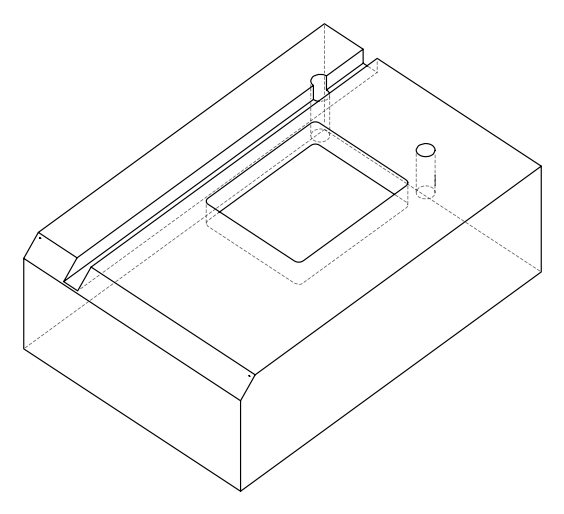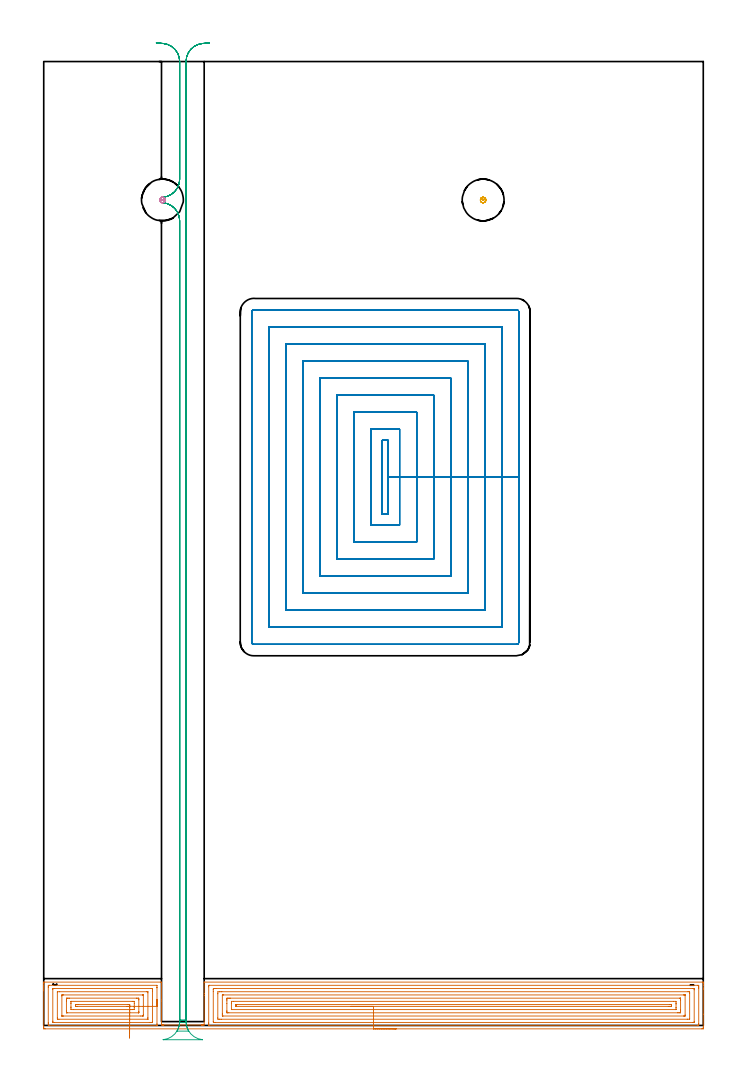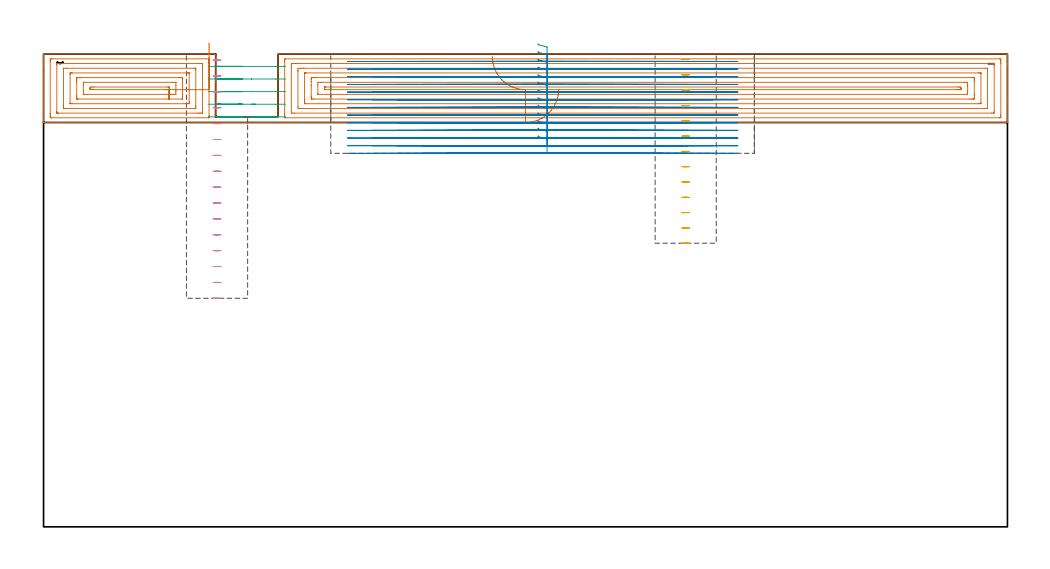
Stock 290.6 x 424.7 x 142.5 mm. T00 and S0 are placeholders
(PLAN: 5 operations, 2 tool changes, 99.5 min)
(1 AREA_MILL | FG_CHAMFER_SURFACE | UGT0205_001 | 18.03 min | 61363 mm3)
(2 MILL_RECTANGULAR_POCKET | POCKET_RECTANGULAR_STRAIGHT | NXT0201_010 | Follow Part, ap 2.5, ae 75% | 71.05 min | 600176 mm3)
(3 MILL_RECTANGULAR_SLOT | SLOT_RECTANGULAR | NXT0201_012 | Follow Part, ap 4, ae 75% | 9.05 min | 149348 mm3)
(4 MILL_BLIND_HOLE_FROM_SOLID_MATERIAL | STEP1POCKET | NXT0201_012 | Spiral | 0.74 min | 14819 mm3)
(5 MILL_BLIND_HOLE_FROM_SOLID_MATERIAL_1 | STEP1POCKET_1 | NXT0201_012 | Spiral | 0.6 min | 15183 mm3)
(TOOL UGT0205_001 | Chamfer Mill 20 x 3 x 45 deg. | D20 FL50 Z2)
(TOOL NXT0201_010 | ENDMILL 10mm [2P460-1000-NA 1630] | D10 FL30 Z6)
(TOOL NXT0201_012 | ENDMILL 16mm [2P460-1600-NA 1630] | D16 FL38 Z6)
(OP 1 AREA_MILL)
G17 G21 G94 G90
T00 M6
G54
G17 G0 G90 X155.3 Y-1.5 S1061 M3
G43 Z152.5 H0
Z131.9
G94 G1 X155.262 Z131.028 F250.
X155.148 Z130.164
X154.959 Z129.312
X154.697 Z128.48
X154.363 Z127.674
X153.96 Z126.9
X153.492 Z126.164
X152.96 Z125.472
X152.371 Z124.829
X151.728 Z124.24
X151.036 Z123.709
X150.3 Z123.24
X149.526 Z122.837
X148.72 Z122.503
X147.888 Z122.241
X147.036 Z122.052
X146.172 Z121.938
X145.3 Z121.9
X0.615
X0.08 Y-1.494 Z121.903
X0.008 Y-1.492 Z121.906
X0.004 Y-0.963 Z122.434
X0. Y-0.352 Z123.045
Y15.29 Z138.685
Y15.9 Z139.295
Y16.454 Z139.851
Y16.788 Z140.184
Y17.341 Z140.738
Y17.676 Z141.071
Y18.344 Z141.744
Y18.696 Z142.095
X0.007 Y19.066 Z142.458
X0.01 Y19.097 Z142.488
X0.168 Y19.1 Z142.5
X51.523
X51.891 Y19.094 Z142.492
X51.9 Y19.021 Z142.42
Y11.325 Z134.725
Y10.575 Z133.97
Y0.203 Z123.597
X52.086 Y0.204 Z123.596
X52.416
X52.502 Y0.202 Z123.598
X52.528 Y0.205 Z123.594
X52.538 Y0.2 Z123.6
X52.648
X52.65 Y0.203 Z123.595
X52.654 Y0.208 Z123.587
X52.75 Y0.201 Z123.594
X52.793
X52.862 Y0.2 Z123.6
X69.62
X69.703 Y0.209 Z123.586
X69.71 Z123.585
X69.715 Y0.207 Z123.588
X69.737 Y0.2 Z123.6
X69.776
X69.779 Y0.202 Z123.597
X69.783 Y0.206 Z123.592
X69.789 Y0.203 Z123.596
X69.795 Y0.2 Z123.6
X69.825
X69.832 Y0.206 Z123.593
X69.849 Y0.2 Z123.6
X69.897
X69.91
X69.912 Y0.202 Z123.598
X69.915 Y0.205 Z123.594
X69.92 Y0.204 Z123.596
X69.932 Y0.2 Z123.6
X69.979
X69.995
X70.005 Y0.208 Z123.59
X70.012 Y0.207 Z123.591
X70.07 Y0.201 Z123.599
X70.278 Y0.203 Z123.597
X70.611
X70.7 Y0.202 Z123.598
Y13.238 Z136.631
Y14.076 Z137.476
X70.701 Y19.041 Z142.44
X70.71 Y19.095 Z142.494
X70.725 Y19.1 Z142.5
X290.432
X290.59 Y19.097 Z142.488
X290.593 Y19.066 Z142.458
X290.6 Y18.695 Z142.095
Y18.344 Z141.744
Y17.676 Z141.071
Y16.454 Z139.851
Y15.9 Z139.295
Y4.944 Z128.342
Y-0.686 Z122.711
X290.598 Y-0.963 Z122.434
X290.592 Y-1.492 Z121.906
X290.52 Y-1.494 Z121.903
X289.985 Y-1.5 Z121.9
X145.3
Y-0.086 Z123.314
X72.957 Y-0.085 Z123.315
X72.672 Y-0.076 Z123.324
X72.691 Y0.189 Z123.589
X72.698 Y0.812 Z124.212
X72.7 Y1.068 Z124.468
X72.701 Y17.043 Z140.443
X72.71 Y17.676 Z141.076
X72.948 Y17.685 Z141.085
X72.957 Y17.686 Z141.086
X288.199 Y17.685 Z141.085
X288.59 Y17.676 Z141.076
X288.598 Y17.279 Z140.679
X288.6 Y16.788 Z140.188
Y16.39 Z139.79
Y0.812 Z124.212
X288.598 Y0.415 Z123.815
X288.59 Y-0.076 Z123.324
X288.209 Y-0.086 Z123.314
X288.199
X145.3
Y1.328 Z124.728
X75.637 Y1.329 Z124.729
X75.114 Y1.331 Z124.731
X74.744 Y1.336 Z124.736
X74.705 Y1.7 Z125.1
X74.701 Y1.742 Z125.142
X74.7 Y15.013 Z138.413
X74.702 Y15.9 Z139.3
X74.703 Y15.941 Z139.341
X74.744 Y16.264 Z139.664
X75.266 Y16.269 Z139.669
X75.637 Y16.271 Z139.671
X76.157
X286.04
X286.413 Y16.27 Z139.67
X286.537 Y16.267 Z139.667
X286.577 Y16.265 Z139.665
X286.59 Y16.253 Z139.653
X286.594 Y16.21 Z139.61
X286.598 Y16.086 Z139.486
X286.6 Y15.9 Z139.3
Y15.714 Z139.114
X286.599 Y1.7 Z125.1
X286.598 Y1.516 Z124.916
X286.59 Y1.336 Z124.736
X286.413 Y1.333 Z124.733
X285.892 Y1.329 Z124.729
X145.3 Y1.328 Z124.728
Y2.743 Z126.143
X78.16
X77.423 Y2.744 Z126.144
X77.263 Y2.746 Z126.146
X76.71 Y2.758 Z126.158
X76.701 Y3.304 Z126.704
X76.7 Y13.956 Z137.356
X76.701 Y14.125 Z137.525
X76.707 Y14.837 Z138.237
X77.423 Y14.853 Z138.253
X77.582 Y14.855 Z138.255
X78.316 Y14.857 Z138.257
X78.473
X283.891
X284.509 Y14.852 Z138.252
X284.575 Y14.85 Z138.25
X284.59 Y14.771 Z138.171
X284.594 Y14.565 Z137.965
X284.6 Y14.152 Z137.552
X284.599 Y3.044 Z126.444
X284.597 Y2.829 Z126.229
X284.593 Y2.775 Z126.175
X284.591 Y2.753 Z126.153
X284.573 Y2.75 Z126.15
X284.466 Y2.747 Z126.147
X283.733 Y2.743 Z126.143
X283.577
X145.3
Y4.157 Z127.557
X79.003 Y4.158 Z127.558
X78.865 Y4.16 Z127.56
X78.756 Y4.164 Z127.564
X78.709 Y4.17 Z127.57
X78.707 Y4.194 Z127.594
X78.703 Y4.362 Z127.762
X78.7 Y4.868 Z128.268
Y5.25 Z128.65
X78.701 Y13.238 Z136.638
X78.703 Y13.364 Z136.764
X78.707 Y13.427 Z136.827
X78.71 Y13.436 Z136.836
X78.738 Y13.439 Z136.839
X78.796 Y13.442 Z136.842
X79.003 Y13.443 Z136.843
X79.209
X281.947
X282.154 Y13.441 Z136.841
X282.565 Y13.436 Z136.836
X282.591 Y13.431 Z136.831
X282.595 Y13.419 Z136.819
X282.598 Y13.387 Z136.787
X282.6 Y13.33 Z136.73
Y13.238 Z136.638
Y4.601 Z128.001
X282.597 Y4.362 Z127.762
X282.593 Y4.2 Z127.6
X282.59 Y4.166 Z127.566
X282.498 Y4.162 Z127.562
X282.36 Y4.159 Z127.559
X282.154 Y4.157 Z127.557
X281.947
X145.3
Y5.571 Z128.971
X81.565
X80.995 Y5.573 Z128.973
X80.806 Y5.575 Z128.975
X80.738 Y5.578 Z128.978
X80.71 Y5.583 Z128.983
X80.707 Y5.648 Z129.048
X80.703 Y5.844 Z129.244
X80.701 Y6.137 Z129.537
X80.7 Y6.431 Z129.831
Y9.688 Z133.088
Y10.869 Z134.269
X80.703 Y11.463 Z134.863
X80.706 Y11.75 Z135.15
X80.72 Y12.022 Z135.422
X80.995 Y12.025 Z135.425
X81.32 Y12.028 Z135.428
X81.889 Y12.029 Z135.429
X82.212
X280.161 Y12.028 Z135.428
X280.486 Y12.027 Z135.427
X280.551 Y12.025 Z135.425
X280.58 Y12.022 Z135.422
X280.59 Y12.012 Z135.412
X280.596 Y11.918 Z135.318
X280.599 Y11.463 Z134.863
X280.6 Y11.026 Z134.426
Y7.025 Z130.425
Y6.589 Z129.989
X280.597 Y6.137 Z129.537
X280.591 Y5.71 Z129.11
X280.579 Y5.578 Z128.978
X280.446 Y5.576 Z128.976
X280.161 Y5.573 Z128.973
X279.837 Y5.571 Z128.971
X279.268
X145.3
Y6.985 Z130.385
X82.821 Y6.986 Z130.386
X82.782
X82.743 Y6.989 Z130.389
X82.721 Y6.992 Z130.392
X82.71 Y7.001 Z130.401
X82.706 Y7.025 Z130.425
X82.702 Y7.105 Z130.505
X82.7 Y9.768 Z133.168
X82.71 Y10.575 Z133.975
X82.712 Y10.608 Z134.008
X82.745 Y10.612 Z134.012
X82.782 Y10.613 Z134.013
X83.635 Y10.615 Z134.015
X277.482
X278.339 Y10.611 Z134.011
X278.375 Y10.608 Z134.008
X278.59 Y10.575 Z133.975
X278.596 Y10.355 Z133.755
X278.599 Y9.688 Z133.088
X278.6 Y9.464 Z132.864
Y7.912 Z131.312
X278.599 Y7.689 Z131.089
X278.592 Y7.025 Z130.425
X278.59 Y7. Z130.4
X278.582 Y6.992 Z130.392
X278.534 Y6.989 Z130.389
X278.454 Y6.986 Z130.386
X145.3 Y6.985 Z130.385
Y8.4 Z131.8
X84.971
X84.778 Y8.401 Z131.801
X84.746 Y8.403 Z131.803
X84.719 Y8.406 Z131.806
X84.71 Y8.445 Z131.845
X84.702 Y8.667 Z132.067
Y8.8 Z132.2
X84.71 Y9.177 Z132.577
X84.712 Y9.194 Z132.594
X84.745 Y9.196 Z132.596
X84.816 Y9.199 Z132.599
X84.924 Y9.2 Z132.6
X85.058
X275.695
X276.188 Y9.198 Z132.598
X276.588 Y9.193 Z132.593
X276.6 Y8.8 Z132.2
Y8.789 Z132.189
X276.588 Y8.407 Z131.807
X276.096 Y8.402 Z131.802
X275.695 Y8.4 Z131.8
X275.205
X145.3
X144.428 Z131.838
X143.564 Z131.951
X142.712 Z132.14
X141.88 Z132.403
X141.074 Z132.736
X140.3 Z133.139
X139.564 Z133.608
X138.872 Z134.139
X138.229 Z134.728
X137.64 Z135.372
X137.108 Z136.064
X136.64 Z136.8
X136.237 Z137.573
X135.903 Z138.379
X135.641 Z139.211
X135.452 Z140.063
X135.338 Z140.928
X135.3 Z141.8
G0 Z152.5
X49.9 Y8.399
Z145.942
G1 Y8.989 Z145.298
Y9.52 Z144.606
Y9.989 Z143.87
Y10.391 Z143.097
Y10.725 Z142.291
Y10.988 Z141.459
Y11.176 Z140.607
Y11.29 Z139.742
Y11.328 Z138.87
Y11.29 Z137.999
Y11.176 Z137.134
Y10.988 Z136.282
Y10.725 Z135.45
Y10.391 Z134.644
Y9.989 Z133.87
Y9.52 Z133.135
Y8.989 Z132.443
Y8.399 Z131.799
X49.901 Y0.649 Z124.049
X49.909 Y0.287 Z123.687
X49.915 Y0.105 Z123.505
X49.928 Y-0.076 Z123.324
X49.746 Y-0.085 Z123.315
X49.736
X2.401
X2.01 Y-0.076 Z123.324
X2.003 Y0.32 Z123.72
X2.001 Y0.812 Z124.212
X2. Y1.21 Z124.61
X2.001 Y16.788 Z140.188
X2.003 Y17.184 Z140.584
X2.01 Y17.676 Z141.076
X2.391 Y17.685 Z141.085
X2.401 Y17.686 Z141.086
X49.746 Y17.685 Z141.085
X49.89 Y17.676 Z141.076
X49.896 Y17.517 Z140.917
X49.9 Y16.788 Z140.188
Y16.625 Z140.025
Y8.399 Z131.799
X47.9
Y1.7 Z125.1
X47.898 Y1.49 Z124.89
X47.894 Y1.386 Z124.786
X47.891 Y1.34 Z124.74
X47.803 Y1.336 Z124.736
X47.428 Y1.33 Z124.73
X47.057 Y1.329 Z124.729
X46.537 Y1.328 Z124.728
X4.561 Y1.329 Z124.729
X4.187 Y1.33 Z124.73
X4.063 Y1.333 Z124.733
X4.023 Y1.335 Z124.735
X4.01 Y1.347 Z124.747
X4.006 Y1.39 Z124.79
X4.002 Y1.514 Z124.914
X4. Y1.7 Z125.1
Y1.886 Z125.286
X4.001 Y15.9 Z139.3
X4.003 Y16.084 Z139.484
X4.011 Y16.264 Z139.664
X4.187 Y16.267 Z139.667
X4.708 Y16.271 Z139.671
X47.057
X47.578 Y16.27 Z139.67
X47.788 Y16.267 Z139.667
X47.874 Y16.265 Z139.665
X47.898 Y15.952 Z139.352
X47.899 Y15.9 Z139.3
X47.9 Y15.063 Z138.463
Y8.399 Z131.799
X45.9
X45.899 Y3.475 Z126.875
X45.896 Y2.853 Z126.253
X45.89 Y2.761 Z126.161
X45.885 Y2.749 Z126.149
X45.868 Y2.747 Z126.147
X45.823 Y2.745 Z126.145
X45.639 Y2.743 Z126.143
X6.709
X6.091 Y2.748 Z126.148
X6.025 Y2.75 Z126.15
X6.01 Y2.829 Z126.229
X6.006 Y3.035 Z126.435
X6. Y3.448 Z126.848
X6.001 Y14.556 Z137.956
X6.004 Y14.771 Z138.171
X6.007 Y14.825 Z138.225
X6.01 Y14.847 Z138.247
X6.027 Y14.85 Z138.25
X6.134 Y14.853 Z138.253
X6.867 Y14.857 Z138.257
X7.023
X45.428
X45.696 Y14.855 Z138.255
X45.83 Y14.853 Z138.253
X45.888 Y14.851 Z138.251
X45.89 Y14.806 Z138.206
X45.899 Y14.389 Z137.789
X45.9 Y8.399 Z131.799
X43.9
X43.899 Y4.838 Z128.238
X43.892 Y4.362 Z127.762
X43.888 Y4.164 Z127.564
X43.688 Y4.16 Z127.56
X43.485 Y4.158 Z127.558
X42.798 Y4.157 Z127.557
X8.653 Y4.158 Z127.558
X8.446 Y4.159 Z127.559
X8.035 Y4.164 Z127.564
X8.009 Y4.169 Z127.569
X8.006 Y4.181 Z127.581
X8.003 Y4.213 Z127.613
X8.001 Y4.27 Z127.67
X8. Y4.362 Z127.762
X8.001 Y12.999 Z136.399
X8.003 Y13.238 Z136.638
X8.008 Y13.4 Z136.8
X8.01 Y13.434 Z136.834
X8.103 Y13.437 Z136.837
X8.24 Y13.441 Z136.841
X8.447 Y13.443 Z136.843
X8.653
X43.485
X43.691 Y13.442 Z136.842
X43.829 Y13.44 Z136.84
X43.877 Y13.436 Z136.836
X43.891 Y13.434 Z136.834
X43.893 Y13.425 Z136.825
X43.897 Y13.375 Z136.775
X43.899 Y13.238 Z136.638
X43.9 Y8.399 Z131.799
X41.9
Y6.137 Z129.537
X41.899 Y5.937 Z129.337
X41.895 Y5.737 Z129.137
X41.89 Y5.604 Z129.004
X41.885 Y5.577 Z128.977
X41.875 Y5.575 Z128.975
X41.841 Y5.573 Z128.973
X41.698 Y5.572 Z128.972
X10.439 Y5.571 Z128.971
X10.114 Y5.573 Z128.973
X10.049 Y5.575 Z128.975
X10.02 Y5.578 Z128.978
X10.01 Y5.588 Z128.988
X10.004 Y5.682 Z129.082
X10.001 Y6.137 Z129.537
X10. Y6.574 Z129.974
Y10.575 Z133.975
Y11.011 Z134.411
X10.003 Y11.463 Z134.863
X10.009 Y11.89 Z135.29
X10.021 Y12.022 Z135.422
X10.154 Y12.024 Z135.424
X10.439 Y12.027 Z135.427
X10.763 Y12.028 Z135.428
X11.332 Y12.029 Z135.429
X40.805
X41.13 Y12.028 Z135.428
X41.698 Y12.024 Z135.424
X41.878 Y12.022 Z135.422
X41.892 Y11.663 Z135.063
X41.897 Y11.463 Z134.863
X41.899 Y11.263 Z134.663
X41.9 Y8.399 Z131.799
X39.9
Y7.924 Z131.324
X39.894 Y7.042 Z130.442
X39.89 Y7.025 Z130.425
X39.057 Y6.987 Z130.387
X39.019
X38.166 Y6.985 Z130.385
X13.118
X12.261 Y6.989 Z130.389
X12.225 Y6.992 Z130.392
X12.01 Y7.025 Z130.425
X12.004 Y7.245 Z130.645
X12.001 Y7.912 Z131.312
X12. Y8.136 Z131.536
Y9.688 Z133.088
X12.001 Y9.911 Z133.311
X12.008 Y10.575 Z133.975
X12.01 Y10.6 Z134.
X12.018 Y10.608 Z134.008
X12.067 Y10.611 Z134.011
X12.146 Y10.614 Z134.014
X39.019 Y10.615 Z134.015
X39.876 Y10.611 Z134.011
X39.879 Y10.609 Z134.009
X39.897 Y10.59 Z133.99
X39.898 Y10.575 Z133.975
X39.9 Y9.7 Z133.1
Y8.399 Z131.799
X37.896 Y8.469 Z131.869
X37.894 Y8.428 Z131.828
X37.891 Y8.411 Z131.811
X37.875 Y8.406 Z131.806
X37.77 Y8.403 Z131.803
X37.635 Y8.401 Z131.801
X37.233 Y8.4 Z131.8
X36.743
X14.905
X14.411 Y8.403 Z131.803
X14.012 Y8.407 Z131.807
X14.001 Y8.8 Z132.2
X14. Y8.811 Z132.211
X14.012 Y9.193 Z132.593
X14.505 Y9.198 Z132.598
X14.905 Y9.199 Z132.599
X15.395 Y9.2 Z132.6
X37.233
X37.725 Y9.198 Z132.598
X37.859 Y9.195 Z132.595
X37.881 Y9.194 Z132.594
X37.89 Y9.149 Z132.549
X37.897 Y9.027 Z132.427
X37.899 Y8.8 Z132.2
X37.896 Y8.469 Z131.869
X37.892 Y7.825 Z131.279
X37.888 Y7.133 Z130.748
X37.883 Y6.397 Z130.279
X37.878 Y5.624 Z129.877
X37.873 Y4.818 Z129.543
X37.867 Y3.986 Z129.28
X37.862 Y3.134 Z129.092
X37.856 Y2.269 Z128.978
X37.851 Y1.398 Z128.94
X37.845 Y0.526 Z128.978
X37.839 Y-0.339 Z129.092
X37.834 Y-1.191 Z129.28
X37.829 Y-2.023 Z129.543
X37.823 Y-2.829 Z129.877
X37.818 Y-3.602 Z130.279
X37.814 Y-4.338 Z130.748
X37.809 Y-5.03 Z131.279
X37.805 Y-5.673 Z131.869
G0 Z152.5
M5
M2
(OP 2 MILL_RECTANGULAR_POCKET)
G17 G21 G94 G90
T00 M6
G54
G17 G0 G90 X149.1 Y226.315 S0 M3
G43 Z152.622 H1
Z145.622
G94 G1 Y225.4 Z145.377 F250.
X151.8 Z144.653
Y241.6 Z140.312
Y257.8 F500.
X149.1
Y225.4
X151.8
Y241.6
X156.8
Y262.8
X144.1
Y220.4
X156.8
Y241.6
X164.3
Y270.3
X136.6
Y212.9
X164.3
Y241.6
X171.8
Y277.8
X129.1
Y205.4
X171.8
Y241.6
X179.3
Y285.3
X121.6
Y197.9
X179.3
Y241.6
X186.8
Y292.8
X114.1
Y190.4
X186.8
Y241.6
X194.3
Y300.3
X106.6
Y182.9
X194.3
Y241.6
X201.8
Y307.8
X99.1
Y175.4
X201.8
Y241.6
X209.3
Y314.4
G3 X208.4 Y315.3 R0.9
G1 X92.5
G3 X91.6 Y314.4 R0.9
G1 Y168.8
G3 X92.5 Y167.9 R0.9
G1 X208.4
G3 X209.3 Y168.8 R0.9
G1 Y241.6
Y242.6
G0 X149.1 Y226.315 Z143.312
G1 Y225.4 Z143.067 F250.
X151.8 Z142.344
Y241.6 Z138.003
Y257.8 F500.
X149.1
Y225.4
X151.8
Y241.6
X156.8
Y262.8
X144.1
Y220.4
X156.8
Y241.6
X164.3
Y270.3
X136.6
Y212.9
X164.3
Y241.6
X171.8
Y277.8
X129.1
Y205.4
X171.8
Y241.6
X179.3
Y285.3
X121.6
Y197.9
X179.3
Y241.6
X186.8
Y292.8
X114.1
Y190.4
X186.8
Y241.6
X194.3
Y300.3
X106.6
Y182.9
X194.3
Y241.6
X201.8
Y307.8
X99.1
Y175.4
X201.8
Y241.6
X209.3
Y314.4
G3 X208.4 Y315.3 R0.9
G1 X92.5
G3 X91.6 Y314.4 R0.9
G1 Y168.8
G3 X92.5 Y167.9 R0.9
G1 X208.4
G3 X209.3 Y168.8 R0.9
G1 Y241.6
Y242.6
G0 X149.1 Y226.315 Z141.003
G1 Y225.4 Z140.758 F250.
X151.8 Z140.034
Y241.6 Z135.694
Y257.8 F500.
X149.1
Y225.4
X151.8
Y241.6
X156.8
Y262.8
X144.1
Y220.4
X156.8
Y241.6
X164.3
Y270.3
X136.6
Y212.9
X164.3
Y241.6
X171.8
Y277.8
X129.1
Y205.4
X171.8
Y241.6
X179.3
Y285.3
X121.6
Y197.9
X179.3
Y241.6
X186.8
Y292.8
X114.1
Y190.4
X186.8
Y241.6
X194.3
Y300.3
X106.6
Y182.9
X194.3
Y241.6
X201.8
Y307.8
X99.1
Y175.4
X201.8
Y241.6
X209.3
Y314.4
G3 X208.4 Y315.3 R0.9
G1 X92.5
G3 X91.6 Y314.4 R0.9
G1 Y168.8
G3 X92.5 Y167.9 R0.9
G1 X208.4
G3 X209.3 Y168.8 R0.9
G1 Y241.6
Y242.6
G0 X149.1 Y226.315 Z138.694
G1 Y225.4 Z138.449 F250.
X151.8 Z137.725
Y241.6 Z133.384
Y257.8 F500.
X149.1
Y225.4
X151.8
Y241.6
X156.8
Y262.8
X144.1
Y220.4
X156.8
Y241.6
X164.3
Y270.3
X136.6
Y212.9
X164.3
Y241.6
X171.8
Y277.8
X129.1
Y205.4
X171.8
Y241.6
X179.3
Y285.3
X121.6
Y197.9
X179.3
Y241.6
X186.8
Y292.8
X114.1
Y190.4
X186.8
Y241.6
X194.3
Y300.3
X106.6
Y182.9
X194.3
Y241.6
X201.8
Y307.8
X99.1
Y175.4
X201.8
Y241.6
X209.3
Y314.4
G3 X208.4 Y315.3 R0.9
G1 X92.5
G3 X91.6 Y314.4 R0.9
G1 Y168.8
G3 X92.5 Y167.9 R0.9
G1 X208.4
G3 X209.3 Y168.8 R0.9
G1 Y241.6
Y242.6
G0 X149.1 Y226.315 Z136.384
G1 Y225.4 Z136.139 F250.
X151.8 Z135.416
Y241.6 Z131.075
Y257.8 F500.
X149.1
Y225.4
X151.8
Y241.6
X156.8
Y262.8
X144.1
Y220.4
X156.8
Y241.6
X164.3
Y270.3
X136.6
Y212.9
X164.3
Y241.6
X171.8
Y277.8
X129.1
Y205.4
X171.8
Y241.6
X179.3
Y285.3
X121.6
Y197.9
X179.3
Y241.6
X186.8
Y292.8
X114.1
Y190.4
X186.8
Y241.6
X194.3
Y300.3
X106.6
Y182.9
X194.3
Y241.6
X201.8
Y307.8
X99.1
Y175.4
X201.8
Y241.6
X209.3
Y314.4
G3 X208.4 Y315.3 R0.9
G1 X92.5
G3 X91.6 Y314.4 R0.9
G1 Y168.8
G3 X92.5 Y167.9 R0.9
G1 X208.4
G3 X209.3 Y168.8 R0.9
G1 Y241.6
Y242.6
G0 X149.1 Y226.315 Z134.075
G1 Y225.4 Z133.83 F250.
X151.8 Z133.106
Y241.6 Z128.766
Y257.8 F500.
X149.1
Y225.4
X151.8
Y241.6
X156.8
Y262.8
X144.1
Y220.4
X156.8
Y241.6
X164.3
Y270.3
X136.6
Y212.9
X164.3
Y241.6
X171.8
Y277.8
X129.1
Y205.4
X171.8
Y241.6
X179.3
Y285.3
X121.6
Y197.9
X179.3
Y241.6
X186.8
Y292.8
X114.1
Y190.4
X186.8
Y241.6
X194.3
Y300.3
X106.6
Y182.9
X194.3
Y241.6
X201.8
Y307.8
X99.1
Y175.4
X201.8
Y241.6
X209.3
Y314.4
G3 X208.4 Y315.3 R0.9
G1 X92.5
G3 X91.6 Y314.4 R0.9
G1 Y168.8
G3 X92.5 Y167.9 R0.9
G1 X208.4
G3 X209.3 Y168.8 R0.9
G1 Y241.6
Y242.6
G0 X149.1 Y226.315 Z131.766
G1 Y225.4 Z131.52 F250.
X151.8 Z130.797
Y241.6 Z126.456
Y257.8 F500.
X149.1
Y225.4
X151.8
Y241.6
X156.8
Y262.8
X144.1
Y220.4
X156.8
Y241.6
X164.3
Y270.3
X136.6
Y212.9
X164.3
Y241.6
X171.8
Y277.8
X129.1
Y205.4
X171.8
Y241.6
X179.3
Y285.3
X121.6
Y197.9
X179.3
Y241.6
X186.8
Y292.8
X114.1
Y190.4
X186.8
Y241.6
X194.3
Y300.3
X106.6
Y182.9
X194.3
Y241.6
X201.8
Y307.8
X99.1
Y175.4
X201.8
Y241.6
X209.3
Y314.4
G3 X208.4 Y315.3 R0.9
G1 X92.5
G3 X91.6 Y314.4 R0.9
G1 Y168.8
G3 X92.5 Y167.9 R0.9
G1 X208.4
G3 X209.3 Y168.8 R0.9
G1 Y241.6
Y242.6
G0 X149.1 Y226.315 Z129.456
G1 Y225.4 Z129.211 F250.
X151.8 Z128.488
Y241.6 Z124.147
Y257.8 F500.
X149.1
Y225.4
X151.8
Y241.6
X156.8
Y262.8
X144.1
Y220.4
X156.8
Y241.6
X164.3
Y270.3
X136.6
Y212.9
X164.3
Y241.6
X171.8
Y277.8
X129.1
Y205.4
X171.8
Y241.6
X179.3
Y285.3
X121.6
Y197.9
X179.3
Y241.6
X186.8
Y292.8
X114.1
Y190.4
X186.8
Y241.6
X194.3
Y300.3
X106.6
Y182.9
X194.3
Y241.6
X201.8
Y307.8
X99.1
Y175.4
X201.8
Y241.6
X209.3
Y314.4
G3 X208.4 Y315.3 R0.9
G1 X92.5
G3 X91.6 Y314.4 R0.9
G1 Y168.8
G3 X92.5 Y167.9 R0.9
G1 X208.4
G3 X209.3 Y168.8 R0.9
G1 Y241.6
Y242.6
G0 X149.1 Y226.315 Z127.147
G1 Y225.4 Z126.902 F250.
X151.8 Z126.178
Y241.6 Z121.837
Y257.8 F500.
X149.1
Y225.4
X151.8
Y241.6
X156.8
Y262.8
X144.1
Y220.4
X156.8
Y241.6
X164.3
Y270.3
X136.6
Y212.9
X164.3
Y241.6
X171.8
Y277.8
X129.1
Y205.4
X171.8
Y241.6
X179.3
Y285.3
X121.6
Y197.9
X179.3
Y241.6
X186.8
Y292.8
X114.1
Y190.4
X186.8
Y241.6
X194.3
Y300.3
X106.6
Y182.9
X194.3
Y241.6
X201.8
Y307.8
X99.1
Y175.4
X201.8
Y241.6
X209.3
Y314.4
G3 X208.4 Y315.3 R0.9
G1 X92.5
G3 X91.6 Y314.4 R0.9
G1 Y168.8
G3 X92.5 Y167.9 R0.9
G1 X208.4
G3 X209.3 Y168.8 R0.9
G1 Y241.6
Y242.6
G0 X149.1 Y226.315 Z124.837
G1 Y225.4 Z124.592 F250.
X151.8 Z123.869
Y241.6 Z119.528
Y257.8 F500.
X149.1
Y225.4
X151.8
Y241.6
X156.8
Y262.8
X144.1
Y220.4
X156.8
Y241.6
X164.3
Y270.3
X136.6
Y212.9
X164.3
Y241.6
X171.8
Y277.8
X129.1
Y205.4
X171.8
Y241.6
X179.3
Y285.3
X121.6
Y197.9
X179.3
Y241.6
X186.8
Y292.8
X114.1
Y190.4
X186.8
Y241.6
X194.3
Y300.3
X106.6
Y182.9
X194.3
Y241.6
X201.8
Y307.8
X99.1
Y175.4
X201.8
Y241.6
X209.3
Y314.4
G3 X208.4 Y315.3 R0.9
G1 X92.5
G3 X91.6 Y314.4 R0.9
G1 Y168.8
G3 X92.5 Y167.9 R0.9
G1 X208.4
G3 X209.3 Y168.8 R0.9
G1 Y241.6
Y242.6
G0 X149.1 Y226.315 Z122.528
G1 Y225.4 Z122.283 F250.
X151.8 Z121.56
Y241.6 Z117.219
Y257.8 F500.
X149.1
Y225.4
X151.8
Y241.6
X156.8
Y262.8
X144.1
Y220.4
X156.8
Y241.6
X164.3
Y270.3
X136.6
Y212.9
X164.3
Y241.6
X171.8
Y277.8
X129.1
Y205.4
X171.8
Y241.6
X179.3
Y285.3
X121.6
Y197.9
X179.3
Y241.6
X186.8
Y292.8
X114.1
Y190.4
X186.8
Y241.6
X194.3
Y300.3
X106.6
Y182.9
X194.3
Y241.6
X201.8
Y307.8
X99.1
Y175.4
X201.8
Y241.6
X209.3
Y314.4
G3 X208.4 Y315.3 R0.9
G1 X92.5
G3 X91.6 Y314.4 R0.9
G1 Y168.8
G3 X92.5 Y167.9 R0.9
G1 X208.4
G3 X209.3 Y168.8 R0.9
G1 Y241.6
Y242.6
G0 X149.1 Y226.315 Z120.219
G1 Y225.4 Z119.974 F250.
X151.8 Z119.25
Y241.6 Z114.909
Y257.8 F500.
X149.1
Y225.4
X151.8
Y241.6
X156.8
Y262.8
X144.1
Y220.4
X156.8
Y241.6
X164.3
Y270.3
X136.6
Y212.9
X164.3
Y241.6
X171.8
Y277.8
X129.1
Y205.4
X171.8
Y241.6
X179.3
Y285.3
X121.6
Y197.9
X179.3
Y241.6
X186.8
Y292.8
X114.1
Y190.4
X186.8
Y241.6
X194.3
Y300.3
X106.6
Y182.9
X194.3
Y241.6
X201.8
Y307.8
X99.1
Y175.4
X201.8
Y241.6
X209.3
Y314.4
G3 X208.4 Y315.3 R0.9
G1 X92.5
G3 X91.6 Y314.4 R0.9
G1 Y168.8
G3 X92.5 Y167.9 R0.9
G1 X208.4
G3 X209.3 Y168.8 R0.9
G1 Y241.6
Y242.6
G0 X149.1 Y226.315 Z117.909
G1 Y225.4 Z117.664 F250.
X151.8 Z116.941
Y241.6 Z112.6
Y257.8 F500.
X149.1
Y225.4
X151.8
Y241.6
X156.8
Y262.8
X144.1
Y220.4
X156.8
Y241.6
X164.3
Y270.3
X136.6
Y212.9
X164.3
Y241.6
X171.8
Y277.8
X129.1
Y205.4
X171.8
Y241.6
X179.3
Y285.3
X121.6
Y197.9
X179.3
Y241.6
X186.8
Y292.8
X114.1
Y190.4
X186.8
Y241.6
X194.3
Y300.3
X106.6
Y182.9
X194.3
Y241.6
X201.8
Y307.8
X99.1
Y175.4
X201.8
Y241.6
X209.3
Y314.4
G3 X208.4 Y315.3 R0.9
G1 X92.5
G3 X91.6 Y314.4 R0.9
G1 Y168.8
G3 X92.5 Y167.9 R0.9
G1 X208.4
G3 X209.3 Y168.8 R0.9
G1 Y241.6
Y242.6
G0 Z152.622
M5
M2
(OP 3 MILL_RECTANGULAR_SLOT)
G17 G21 G94 G90
T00 M6
G54
G17 G0 G90 X49.604 Y432.93 S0 M3
G43 Z152.622 H1
Z138.817
G94 G1 X52.592 Y432.67 F250.
G2 X59.9 Y424.7 R8. F500.
G1 Y372.891
G2 X52.392 Y364.906 R8.
G1 Y364.896
G2 X52.392 Y362.504 R1.2
G1 Y362.494
G2 X59.9 Y354.509 R8.
G1 Y2.548
G3 X62.7 Y2.552 R8.
G1 Y424.7
G2 X70.008 Y432.67 R8.
G1 X72.996 Y432.93 F250.
G0 X49.604 Z135.013
G1 X52.592 Y432.67
G2 X59.9 Y424.7 R8. F500.
G1 Y372.891
G2 X52.392 Y364.906 R8.
G1 Y364.896
G2 X52.392 Y362.504 R1.2
G1 Y362.494
G2 X59.9 Y354.509 R8.
G1 Y2.2
X62.7
Y424.7
G2 X70.008 Y432.67 R8.
G1 X72.996 Y432.93 F250.
G0 X49.604 Z131.209
G1 X52.592 Y432.67
G2 X59.9 Y424.7 R8. F500.
G1 Y372.891
G2 X52.392 Y364.906 R8.
G1 Y364.896
G2 X52.392 Y362.504 R1.2
G1 Y362.494
G2 X59.9 Y354.509 R8.
G1 Y1.7
G2 X59.89 Y1.309 R8.
G1 X62.71
G2 X62.7 Y1.7 R8.
G1 Y424.7
G2 X70.008 Y432.67 R8.
G1 X72.996 Y432.93 F250.
G0 X49.604 Z127.404
G1 X52.592 Y432.67
G2 X59.9 Y424.7 R8. F500.
G1 Y372.891
G2 X52.392 Y364.906 R8.
G1 Y364.896
G2 X52.392 Y362.504 R1.2
G1 Y362.494
G2 X59.9 Y354.509 R8.
G1 Y1.7
G2 X58.712 Y-2.495 R8.
G1 X63.888
G2 X62.7 Y1.7 R8.
G1 Y424.7
G2 X70.008 Y432.67 R8.
G1 X72.996 Y432.93 F250.
G0 X49.604 Z123.6
G1 X52.592 Y432.67
G2 X59.9 Y424.7 R8. F500.
G1 Y372.891
G2 X52.392 Y364.906 R8.
G1 Y364.896
G2 X52.392 Y362.504 R1.2
G1 Y362.494
G2 X59.9 Y354.509 R8.
G1 Y1.7
G2 X52.633 Y-6.266 R8.
G1 X52.632 Y-6.296
X69.979 Y-6.297
Y-6.267
G2 X62.7 Y1.7 R8.
G1 Y424.7
G2 X70.008 Y432.67 R8.
G1 X72.996 Y432.93 F250.
G0 Z152.622
M5
M2
(OP 4 MILL_BLIND_HOLE_FROM_SOLID_MATERIAL)
G17 G21 G94 G90
T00 M6
G54
G17 G0 G90 X52.3 Y363.7 S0 M3
G43 Z152.5 H1
Z140.713
G94 G3 X52.9 Y364.3 R0.6 F250.
X52.3 Y364.9 R0.6
X51.1 Y363.7 R1.2
X52.3 Y364.9 R-1.2
X51.7 Y364.3 R0.6
X52.3 Y363.7 R0.6
G0 Z135.925
G3 X52.9 Y364.3 R0.6
X52.3 Y364.9 R0.6
X51.1 Y363.7 R1.2
X52.3 Y364.9 R-1.2
X51.7 Y364.3 R0.6
X52.3 Y363.7 R0.6
G0 Z131.138
G3 X52.9 Y364.3 R0.6
X52.3 Y364.9 R0.6
X51.1 Y363.7 R1.2
X52.3 Y364.9 R-1.2
X51.7 Y364.3 R0.6
X52.3 Y363.7 R0.6
G0 Z126.35
G3 X52.9 Y364.3 R0.6
X52.3 Y364.9 R0.6
X51.1 Y363.7 R1.2
X52.3 Y364.9 R-1.2
X51.7 Y364.3 R0.6
X52.3 Y363.7 R0.6
G0 Z121.563
G3 X52.9 Y364.3 R0.6
X52.3 Y364.9 R0.6
X51.1 Y363.7 R1.2
X52.3 Y364.9 R-1.2
X51.7 Y364.3 R0.6
X52.3 Y363.7 R0.6
G0 Z116.775
G3 X52.9 Y364.3 R0.6
X52.3 Y364.9 R0.6
X51.1 Y363.7 R1.2
X52.3 Y364.9 R-1.2
X51.7 Y364.3 R0.6
X52.3 Y363.7 R0.6
G0 Z111.988
G3 X52.9 Y364.3 R0.6
X52.3 Y364.9 R0.6
X51.1 Y363.7 R1.2
X52.3 Y364.9 R-1.2
X51.7 Y364.3 R0.6
X52.3 Y363.7 R0.6
G0 Z107.2
G3 X52.9 Y364.3 R0.6
X52.3 Y364.9 R0.6
X51.1 Y363.7 R1.2
X52.3 Y364.9 R-1.2
X51.7 Y364.3 R0.6
X52.3 Y363.7 R0.6
G0 Z102.413
G3 X52.9 Y364.3 R0.6
X52.3 Y364.9 R0.6
X51.1 Y363.7 R1.2
X52.3 Y364.9 R-1.2
X51.7 Y364.3 R0.6
X52.3 Y363.7 R0.6
G0 Z97.625
G3 X52.9 Y364.3 R0.6
X52.3 Y364.9 R0.6
X51.1 Y363.7 R1.2
X52.3 Y364.9 R-1.2
X51.7 Y364.3 R0.6
X52.3 Y363.7 R0.6
G0 Z92.838
G3 X52.9 Y364.3 R0.6
X52.3 Y364.9 R0.6
X51.1 Y363.7 R1.2
X52.3 Y364.9 R-1.2
X51.7 Y364.3 R0.6
X52.3 Y363.7 R0.6
G0 Z88.05
G3 X52.9 Y364.3 R0.6
X52.3 Y364.9 R0.6
X51.1 Y363.7 R1.2
X52.3 Y364.9 R-1.2
X51.7 Y364.3 R0.6
X52.3 Y363.7 R0.6
G0 Z83.263
G3 X52.9 Y364.3 R0.6
X52.3 Y364.9 R0.6
X51.1 Y363.7 R1.2
X52.3 Y364.9 R-1.2
X51.7 Y364.3 R0.6
X52.3 Y363.7 R0.6
G0 Z78.475
G3 X52.9 Y364.3 R0.6
X52.3 Y364.9 R0.6
X51.1 Y363.7 R1.2
X52.3 Y364.9 R-1.2
X51.7 Y364.3 R0.6
X52.3 Y363.7 R0.6
G0 Z73.688
G3 X52.9 Y364.3 R0.6
X52.3 Y364.9 R0.6
X51.1 Y363.7 R1.2
X52.3 Y364.9 R-1.2
X51.7 Y364.3 R0.6
X52.3 Y363.7 R0.6
G0 Z68.9
G3 X52.9 Y364.3 R0.6
X52.3 Y364.9 R0.6
X51.1 Y363.7 R1.2
X52.3 Y364.9 R-1.2
X51.7 Y364.3 R0.6
X52.3 Y363.7 R0.6
G0 Z152.5
M5
M2
(OP 5 MILL_BLIND_HOLE_FROM_SOLID_MATERIAL_1)
G17 G21 G94 G90
T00 M6
G54
G17 G0 G90 X193.6 Y363.7 S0 M3
G43 Z152.5 H1
Z140.885
G94 G3 X194.2 Y364.3 R0.6 F250.
X193.6 Y364.9 R0.6
X192.4 Y363.7 R1.2
X193.6 Y364.9 R-1.2
X193. Y364.3 R0.6
X193.6 Y363.7 R0.6
G0 Z136.269
G3 X194.2 Y364.3 R0.6
X193.6 Y364.9 R0.6
X192.4 Y363.7 R1.2
X193.6 Y364.9 R-1.2
X193. Y364.3 R0.6
X193.6 Y363.7 R0.6
G0 Z131.654
G3 X194.2 Y364.3 R0.6
X193.6 Y364.9 R0.6
X192.4 Y363.7 R1.2
X193.6 Y364.9 R-1.2
X193. Y364.3 R0.6
X193.6 Y363.7 R0.6
G0 Z127.038
G3 X194.2 Y364.3 R0.6
X193.6 Y364.9 R0.6
X192.4 Y363.7 R1.2
X193.6 Y364.9 R-1.2
X193. Y364.3 R0.6
X193.6 Y363.7 R0.6
G0 Z122.423
G3 X194.2 Y364.3 R0.6
X193.6 Y364.9 R0.6
X192.4 Y363.7 R1.2
X193.6 Y364.9 R-1.2
X193. Y364.3 R0.6
X193.6 Y363.7 R0.6
G0 Z117.808
G3 X194.2 Y364.3 R0.6
X193.6 Y364.9 R0.6
X192.4 Y363.7 R1.2
X193.6 Y364.9 R-1.2
X193. Y364.3 R0.6
X193.6 Y363.7 R0.6
G0 Z113.192
G3 X194.2 Y364.3 R0.6
X193.6 Y364.9 R0.6
X192.4 Y363.7 R1.2
X193.6 Y364.9 R-1.2
X193. Y364.3 R0.6
X193.6 Y363.7 R0.6
G0 Z108.577
G3 X194.2 Y364.3 R0.6
X193.6 Y364.9 R0.6
X192.4 Y363.7 R1.2
X193.6 Y364.9 R-1.2
X193. Y364.3 R0.6
X193.6 Y363.7 R0.6
G0 Z103.962
G3 X194.2 Y364.3 R0.6
X193.6 Y364.9 R0.6
X192.4 Y363.7 R1.2
X193.6 Y364.9 R-1.2
X193. Y364.3 R0.6
X193.6 Y363.7 R0.6
G0 Z99.346
G3 X194.2 Y364.3 R0.6
X193.6 Y364.9 R0.6
X192.4 Y363.7 R1.2
X193.6 Y364.9 R-1.2
X193. Y364.3 R0.6
X193.6 Y363.7 R0.6
G0 Z94.731
G3 X194.2 Y364.3 R0.6
X193.6 Y364.9 R0.6
X192.4 Y363.7 R1.2
X193.6 Y364.9 R-1.2
X193. Y364.3 R0.6
X193.6 Y363.7 R0.6
G0 Z90.115
G3 X194.2 Y364.3 R0.6
X193.6 Y364.9 R0.6
X192.4 Y363.7 R1.2
X193.6 Y364.9 R-1.2
X193. Y364.3 R0.6
X193.6 Y363.7 R0.6
G0 Z85.5
G3 X194.2 Y364.3 R0.6
X193.6 Y364.9 R0.6
X192.4 Y363.7 R1.2
X193.6 Y364.9 R-1.2
X193. Y364.3 R0.6
X193.6 Y363.7 R0.6
G0 Z152.5
M5
M2
